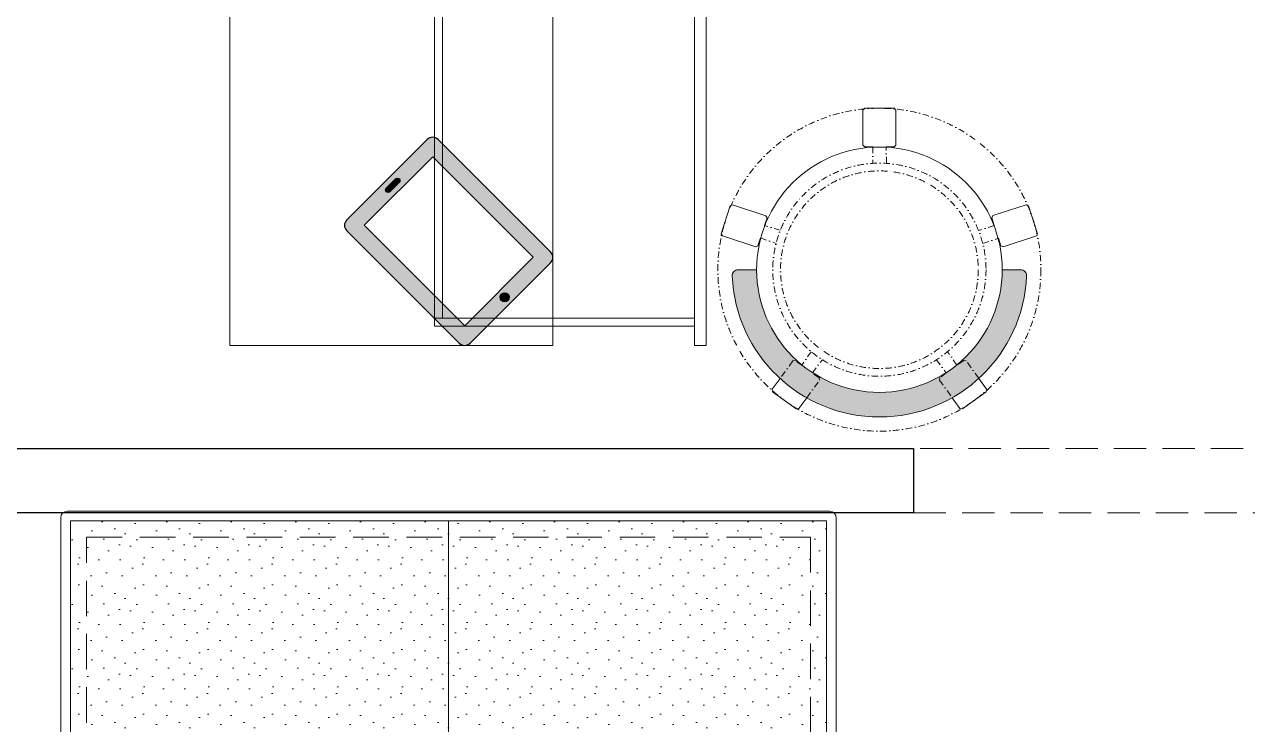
# Model space of a CAD drawing. Header units: millimetres. Extents: x 1535833 to 1547155, y 396470 to 405534.
# Drawn here: x 1542584 to 1544477, y 403336 to 404420 of the extents above; entities that cross this region are included whole.
import ezdxf

# ---------------------------------------------------------------- set-up
doc = ezdxf.new("R2010")
doc.units = ezdxf.units.MM
doc.header["$LTSCALE"] = 40
for name, pattern in [('a_p6_plan_L18$0$HIDDEN', [0.375, 0.25, -0.125]), ('DASHDOT2', [0.5, 0.25, -0.125, 0, -0.125]), ('HIDDEN2', [0.1875, 0.125, -0.0625])]:
    doc.linetypes.add(name, pattern=pattern)
for name, color, linetype, lineweight in [('HATCH', 9, 'Continuous', 9), ('LENS-CURTAIN', 5, 'a_p6_plan_L18$0$HIDDEN', 9), ('LENS-FURNITURE', 13, 'Continuous', 9), ('LENS-HATCH', 251, 'Continuous', 5), ('LENS-PARTITION', 21, 'Continuous', 25), ('LK-FF&E FLOOR', 1, 'Continuous', 9), ('LN-ELEVATION-1', 81, 'Continuous', 13), ('LN-ELEVATION-2', 103, 'Continuous', 20), ('LN-ELEVATION-5', 167, 'Continuous', 5)]:
    doc.layers.add(name, color=color, linetype=linetype, lineweight=lineweight)

# ---------------------------------------------------------------- blocks, each defined once
blk = doc.blocks.new('TRIAL SET CABINET 633x500')
at = {"layer": 'LENS-FURNITURE', "true_color": 0xc7c8ca}
h = blk.add_hatch(color=9, dxfattribs=at)
h.dxf.hatch_style = 1
edge = h.paths.add_edge_path()
edge.add_line((-8.54246803093703, -981.9670201920668), (115.9083254579454, -857.5162267031847))
edge.add_arc((107.4230440836399, -849.030945328879), 12.00000000009463, 315, 405)
edge.add_line((115.9083254579454, -840.5456639545736), (-58.03994271345434, -666.5973957831737))
edge.add_arc((-66.52522408775982, -675.0826771574792), 12.00000000009463, 45.00000000000002, 135)
edge.add_line((-75.01050546206531, -666.5973957831737), (-199.4612989509478, -791.0481892720562))
edge.add_arc((-190.9760175766423, -799.5334706454303), 11.99999999943607, 135.0000000031442, 225.0000000031442)
edge.add_line((-199.4612989500165, -808.0187520197359), (-25.5130307786167, -981.967020191136))
edge.add_arc((-17.02774940431143, -973.4817388177615), 11.99999999943609, 224.9999999968572, 314.9999999968573)
h.paths.add_polyline_path([(-17.02774940524252, -955.0969625067663), (89.03826777357607, -849.0309453279477), (-66.52522408775982, -693.4674534666119), (-172.5912412665784, -799.5334706454305)], flags=16)
edge = h.paths.add_edge_path(flags=16)
edge.add_line((-138.2965623782947, -741.9042679787381), (-124.1544267544522, -727.7621323548956))
edge.add_arc((-121.3259996296837, -730.5905594796641), 4.000000000031514, 45.00000000000051, 134.9999999999996, ccw=False)
edge.add_arc((-121.3259996296838, -730.5905594796641), 4.000000000031584, -45.000000000000625, 44.999999999999375, ccw=False)
edge.add_line((-118.4975725049153, -733.4189866044327), (-132.6397081287578, -747.561122228275))
edge.add_arc((-135.4681352535263, -744.7326951035067), 4.000000000031524, 225.0000000000006, 314.99999999999966, ccw=False)
edge.add_arc((-135.4681352535261, -744.7326951035066), 4.000000000031665, 135.0000000000006, 225.0000000000006, ccw=False)
edge = h.paths.add_edge_path(flags=16)
edge.add_arc((44.84409394953398, -910.9027886827243), 7, 0, 360)
at = {"layer": 'LENS-FURNITURE', "lineweight": 0, "true_color": 0x939598}
h = blk.add_hatch(dxfattribs=at)
h.set_pattern_fill('ANSI31', color=252, scale=10, angle=405)
h.set_pattern_definition([(90, (-3772352.875833935, -3684050.327587578), (-1.25, 2e-16), [])])
edge = h.paths.add_edge_path()
edge.add_line((-138.2965623782947, -741.9042679787381), (-124.1544267544522, -727.7621323548956))
edge.add_arc((-121.3259996296837, -730.5905594796641), 4.000000000031514, 45.00000000000051, 134.9999999999996, ccw=False)
edge.add_arc((-121.3259996296838, -730.5905594796641), 4.000000000031584, -45.000000000000625, 44.999999999999375, ccw=False)
edge.add_line((-118.4975725049153, -733.4189866044327), (-132.6397081287578, -747.561122228275))
edge.add_arc((-135.4681352535263, -744.7326951035067), 4.000000000031524, 225.0000000000006, 314.99999999999966, ccw=False)
edge.add_arc((-135.4681352535261, -744.7326951035066), 4.000000000031665, 135.0000000000006, 225.0000000000006, ccw=False)
edge = h.paths.add_edge_path()
edge.add_arc((44.84409394953398, -910.9027886827243), 7, 0, 360)
blk.add_circle((0, 0), 50.09224864585668)
at = {"layer": 'LENS-FURNITURE'}
blk.add_lwpolyline([(119.4230440827086, -352.4817388160154), (119.4230440827086, -985.4817388160156), (-380.5769559172913, -985.4817388160156), (-380.5769559172913, -352.4817388160154)], close=True, dxfattribs=at)
at = {"layer": 'LENS-FURNITURE', "color": 146, "true_color": 0x105689}
for points in [[(338.5359051078558, -352.4817388160154), (338.5359051078558, -985.4817388160156), (356.5359051078559, -985.4817388160156), (356.5359051078559, -352.4817388160154)], [(-63.4640948921442, -382.4817388160154), (-63.4640948921442, -394.4817388160154), (338.5359051078558, -394.4817388160154), (338.5359051078558, -382.4817388160154)], [(-63.4640948921442, -394.4817388160154), (-63.4640948921442, -943.4817388160153), (-51.4640948921442, -943.4817388160153), (-51.4640948921442, -394.4817388160154)], [(-63.4640948921442, -955.4817388160152), (-63.4640948921442, -943.4817388160153), (338.5359051078558, -943.4817388160153), (338.5359051078558, -955.4817388160152)]]:
    blk.add_lwpolyline(points, close=True, dxfattribs=at)
at = {"layer": 'LENS-FURNITURE', "color": 18, "lineweight": 30, "true_color": 0x000000}
for points in [[(-8.54246803093703, -981.9670201920668), (115.9083254579454, -857.5162267031847, 0.4142135623730951), (115.9083254579454, -840.5456639545736), (-58.03994271345434, -666.5973957831737, 0.4142135623730951), (-75.01050546206531, -666.5973957831737), (-199.4612989509478, -791.0481892720562, 0.4142135623730951), (-199.4612989500165, -808.0187520197359), (-25.51303077861669, -981.967020191136, 0.4142135623730951)], [(-138.2965623782947, -741.9042679787381), (-124.1544267544522, -727.7621323548956, -0.4142135623730951), (-118.4975725049153, -727.7621323548956), (-118.4975725049153, -727.7621323548956, -0.4142135623730951), (-118.4975725049153, -733.4189866044327), (-132.6397081287578, -747.561122228275, -0.4142135623730951), (-138.2965623782947, -747.561122228275), (-138.2965623782947, -747.561122228275, -0.4142135623730951)]]:
    blk.add_lwpolyline(points, format="xyb", close=True, dxfattribs=at)
blk.add_lwpolyline([(-17.02774940524252, -955.0969625067663), (89.03826777357607, -849.0309453279477), (-66.52522408775982, -693.4674534666119), (-172.5912412665784, -799.5334706454305)], close=True, dxfattribs=at)
blk.add_circle((44.84409394953398, -910.9027886827243), 7, dxfattribs=at)
blk = doc.blocks.new('DOCTOR STOOL')
at = {"layer": 'HATCH'}
h = blk.add_hatch(dxfattribs=at)
h.set_pattern_fill('ANSI36', color=250)
h.set_pattern_definition([(45, (-689.3997257252789, -1.6298145e-09), (1.683798022700465, 6.173926083235043), [7.9375, -1.587499999999999, 0, -1.587499999999999])])
edge = h.paths.add_edge_path()
edge.add_line((227.9999999995508, 37.80991745903158), (227.9999999995508, 9.119999995687976))
edge.add_arc((218.8799999996107, 9.119999995749478), 9.119999999940092, 267.6119845363388, 359.9999999996136, ccw=False)
edge.add_arc((227.9999999996448, 227.809917461127), 228.000000002257, 92.3880154632688, 267.61198453673126, ccw=False)
edge.add_arc((218.8799999994991, 446.4998349263882), 9.120000000051716, -3.4498270906624384e-10, 92.3880154629299, ccw=False)
edge.add_line((227.9999999995508, 446.4998349263331), (227.9999999995508, 417.8099174629896))
edge.add_arc((227.9999999995508, 227.8099174610106), 190.000000001979, 90, 270)
at = {"layer": 'LN-ELEVATION-1', "color": 1, "ltscale": 100}
for p, q in [((280.216825267778, 470.8199351556545), (263.2765658827273, 419.2080985742269)), ((283.7804025793014, 472.6222848009841), (280.216825267778, 470.8199351556545)), ((326.7280946081726, 458.5258082725714), (283.7804025793014, 472.6222848009841)), ((311.5704969359354, 403.3893210494851), (328.5107563209863, 455.0011576309128)), ((328.5107563209863, 455.0011576309128), (326.7280946081726, 458.5258082725714)), ((263.2765658827273, 419.2080985742269), (264.9623320118756, 415.8750283533983)), ((264.9623320118756, 415.8750283533983), (277.1938885417335, 411.860334166498)), ((296.5654050509577, 405.5021315508961), (308.1985000452432, 401.6838669878201)), ((308.1985000452432, 401.6838669878201), (311.5704969359354, 403.3893210494851)), ((39.08480768888887, 393.0010463140122), (12.40669512363752, 356.5114147582037)), ((39.08480768888882, 393.0010463140122), (12.40669512363746, 356.5114147582038)), ((42.98782241378307, 393.6072814048264), (39.08480768888887, 393.0010463140122)), ((42.98782241378307, 393.6072814048264), (39.08480768888882, 393.0010463140122)), ((59.57058497173765, 381.4833769612495), (42.98782241378307, 393.6072814048264)), ((12.40669512363752, 356.5114147582037), (13.0196255484409, 352.5652946645453)), ((12.40669512363746, 356.5114147582038), (13.0196255484409, 352.5652946645454)), ((13.0196255484409, 352.5652946645454), (29.7154459787677, 340.3587319282719)), ((420.8553691428768, 253.2346719447014), (418.2142363802958, 250.5935391821201)), ((418.2142363802958, 250.5935391821201), (418.2142363802958, 237.7199715119894)), ((475.1762128710516, 253.2346719447014), (420.8553691428768, 253.2346719447014)), ((478, 250.4108848157539), (475.1762128710516, 253.2346719447014)), ((478, 205.2089501102255), (478, 250.4108848157539)), ((418.2142363802958, 217.3316809419539), (418.2142363802958, 205.0879869152431)), ((418.2142363802958, 205.0879869152431), (420.8862147285707, 202.4160085669703)), ((420.8862147285707, 202.4160085669703), (475.2070584567457, 202.4160085669703)), ((475.2070584567457, 202.4160085669703), (478, 205.2089501102255)), ((29.80030336598447, 115.1117353337796), (13.14542959810012, 103.0870834562575)), ((13.14542959810012, 103.0870834562575), (12.51589555233795, 99.18775892330295)), ((12.51589555233795, 99.18775892330295), (38.97560726018833, 62.53944985644)), ((38.97560726018833, 62.53944985644), (42.91799640697923, 61.90296316019987)), ((42.91799640697923, 61.90296316019987), (59.68641968664888, 74.00959664677595)), ((265.1695928365815, 39.88396831355146), (263.4540770094588, 36.51707923991359)), ((276.814037965594, 43.66747740659263), (265.1695928365815, 39.88396831355146)), ((308.4479453730848, 53.94595568517189), (296.2044548037813, 49.96780495439072)), ((311.7759667420094, 52.25024394459229), (308.4479453730848, 53.94595568517189)), ((328.5620286722446, 0.5880509189853456), (311.7759667420094, 52.25024394459229)), ((263.4540770094588, 36.51707923991359), (280.2401389396941, -15.14511378569341)), ((326.7490456010059, -2.970128374224428), (328.5620286722446, 0.5880509189853456)), ((280.2401389396941, -15.14511378569341), (283.7594505281909, -16.93829277038793)), ((283.7594505281909, -16.93829277038793), (326.7490456010059, -2.970128374224428))]:
    blk.add_line(p, q, dxfattribs=at)
at = {"layer": 'LN-ELEVATION-1', "linetype": 'DASHDOT2'}
for p, q in [((277.1938885417335, 411.860334166498), (268.7900486169635, 387.6885337123986)), ((289.0238237874953, 381.1105793348574), (296.5654050509577, 405.5021315508961)), ((86.83876787340999, 361.5472027143797), (59.57058497173759, 381.4833769612495)), ((87.41874672779522, 357.8132288103797), (86.83876787340999, 361.5472027143797)), ((80.19253728373064, 347.929406650394), (87.41874672779522, 357.8132288103797)), ((101.0598051864781, 333.2195324926688), (80.19253728373064, 347.929406650394)), ((29.71544597876769, 340.3587319282719), (56.87057100806764, 320.505215974099)), ((60.56143954330456, 321.078499494494), (68.15939944607226, 331.4707923056775)), ((68.15939944607226, 331.4707923056775), (88.55121842376921, 316.0087684583668)), ((56.87057100806764, 320.505215974099), (60.56143954330456, 321.078499494494)), ((418.2142363802958, 237.7199715119894), (392.674698740354, 238.1657657997326)), ((392.6382343793381, 216.8896711079804), (418.2142363802958, 217.3316809419539)), ((57.18706371601854, 134.8847017249933), (29.80030336598445, 115.1117353337796)), ((60.91750725147699, 134.282433000881), (57.18706371601854, 134.8847017249933)), ((68.08455919950495, 124.3556304041746), (60.91750725147699, 134.282433000881)), ((88.52282127921524, 139.6559804205055), (68.08455919950495, 124.3556304041746)), ((80.019187533744, 107.8254447158111), (101.0258646791657, 122.4411888974116)), ((87.55494659853252, 97.38796035055849), (80.019187533744, 107.8254447158111)), ((86.95963052489695, 93.7005814289354), (87.55494659853252, 97.38796035055849)), ((59.68641968664886, 74.00959664677595), (86.95963052489695, 93.7005814289354)), ((268.4902438431725, 67.85511086587476), (276.814037965594, 43.66747740659263)), ((296.2044548037813, 49.96780495439072), (288.7362802880323, 74.39510638930753))]:
    blk.add_line(p, q, dxfattribs=at)
at = {"layer": 'LN-ELEVATION-1', "color": 1, "ltscale": 100}
blk.add_lwpolyline([(228, 37.80991746066138), (228, 9.11999999731779, -0.4264743413925903), (218.5, 0.0079201031476259, -0.959166304662544), (218.5, 455.611914822366, -0.4264743413925903), (228, 446.4998349279631), (228, 417.8099174646193)], format="xyb", dxfattribs=at)
at = {"layer": 'LN-ELEVATION-1', "linetype": 'DASHDOT2'}
for radius in [250, 165, 153]:
    blk.add_circle((228, 227.8099174629897), radius, dxfattribs=at)
at = {"layer": 'LN-ELEVATION-1', "color": 1, "ltscale": 100}
blk.add_circle((228, 227.8099174629897), 190, dxfattribs=at)
blk = doc.blocks.new('2 seater bench')
at = {"layer": 'LENS-HATCH', "lineweight": 0}
h = blk.add_hatch(dxfattribs=at)
h.set_pattern_fill('STIP1', color=177, scale=100, angle=269.9999999999999, pattern_type=2)
h.set_pattern_definition([(270, (6617251.078707985, -170421.6063060569), (100, -1.516e-13), [0, -100]), (270, (6617235.078707984, -170433.6063060569), (100, -1.516e-13), [0, -100]), (270, (6617211.078707985, -170428.6063060569), (100, -1.516e-13), [0, -100]), (270, (6617188.078707985, -170463.6063060569), (100, -1.516e-13), [0, -100]), (270, (6617224.078707985, -170460.6063060569), (100, -1.516e-13), [0, -100]), (270, (6617248.078707985, -170487.6063060569), (100, -1.516e-13), [0, -100]), (270, (6617255.078707985, -170452.6063060569), (100, -1.516e-13), [0, -100]), (270, (6617214.078707985, -170494.6063060569), (100, -1.516e-13), [0, -100]), (270, (6617182.078707985, -170489.6063060569), (100, -1.516e-13), [0, -100]), (270, (6617167.078707985, -170415.6063060568), (100, -1.516e-13), [0, -100]), (270, (6617187.078707985, -170433.6063060569), (100, -1.516e-13), [0, -100]), (270, (6617168.078707984, -170447.6063060569), (100, -1.516e-13), [0, -100]), (270, (6617232.078707985, -170508.6063060569), (100, -1.516e-13), [0, -100]), (270, (6617207.078707983, -170476.6063060568), (100, -1.516e-13), [0, -100]), (270, (6617240.078707984, -170468.6063060569), (100, -1.516e-13), [0, -100]), (270, (6617231.078707984, -170485.6063060569), (100, -1.516e-13), [0, -100]), (270, (6617204.078707985, -170449.6063060568), (100, -1.516e-13), [0, -100]), (270, (6617258.078707983, -170477.6063060569), (100, -1.516e-13), [0, -100]), (270, (6617199.078707983, -170508.6063060569), (100, -1.516e-13), [0, -100]), (270, (6617169.078707985, -170505.6063060569), (100, -1.516e-13), [0, -100])])
h.paths.add_polyline_path([(585, 210), (0, 210), (0, -210), (585, -210)])
h.paths.add_polyline_path([(0, 245), (0, -210)])
h.paths.add_polyline_path([(-585, 210), (0, 210), (0, -210), (-585, -210)])
at = {"layer": 'LN-ELEVATION-2', "ltscale": 0.5}
for points in [[(-585, 210), (0, 210), (0, -210), (-585, -210)], [(585.0000000009312, 210), (0, 210), (0, -210), (585.0000000009312, -210)]]:
    blk.add_lwpolyline(points, close=True, dxfattribs=at)
at = {"layer": 'LN-ELEVATION-5', "ltscale": 0.5}
blk.add_lwpolyline([(590, 225), (-590, 225, 0.4142135623730951), (-600, 215), (-600, -215, 0.4142135623730951), (-590, -225), (590, -225, 0.4142135623730951), (600, -215), (600, 215, 0.4142135623730951)], format="xyb", close=True, dxfattribs=at)
blk.add_lwpolyline([(585, 210), (-585, 210), (-585, -210), (585, -210)], close=True, dxfattribs=at)
at = {"layer": 'LN-ELEVATION-5', "linetype": 'HIDDEN2', "ltscale": 11}
blk.add_lwpolyline([(-560, 185), (560.0000000009313, 185), (560.0000000009313, -185), (-560, -185)], close=True, dxfattribs=at)

msp = doc.modelspace()

# ---------------------------------------------------------------- linework, layer by layer
at = {"layer": 'LENS-CURTAIN', "ltscale": 5}
msp.add_lwpolyline([(1544694.928440848, 403763.899057458), (1543959.928440848, 403763.899057458), (1543959.928440848, 403663.8990574583), (1544694.928440848, 403663.8990574583)], close=True, dxfattribs=at)
at = {"layer": 'LENS-PARTITION'}
msp.add_lwpolyline([(1542277.901608357, 403763.899057458), (1543959.928440848, 403763.899057458), (1543959.928440848, 403663.8990574583), (1542277.901608357, 403663.8990574583)], close=True, dxfattribs=at)

# ---------------------------------------------------------------- block references
at = {"layer": 'LENS-FURNITURE'}
msp.add_blockref('TRIAL SET CABINET 633x500', (1543282.296605119, 404908.8990574428), dxfattribs=at)
at = {"layer": 'LENS-FURNITURE', "rotation": 90.00000000000006}
msp.add_blockref('DOCTOR STOOL', (1544134.850971946, 403812.6249690605), dxfattribs=at)
at = {"layer": 'LK-FF&E FLOOR'}
msp.add_blockref('2 seater bench', (1543240.228256856, 403441.5777041603), dxfattribs=at)

doc.saveas('drawing.dxf')
